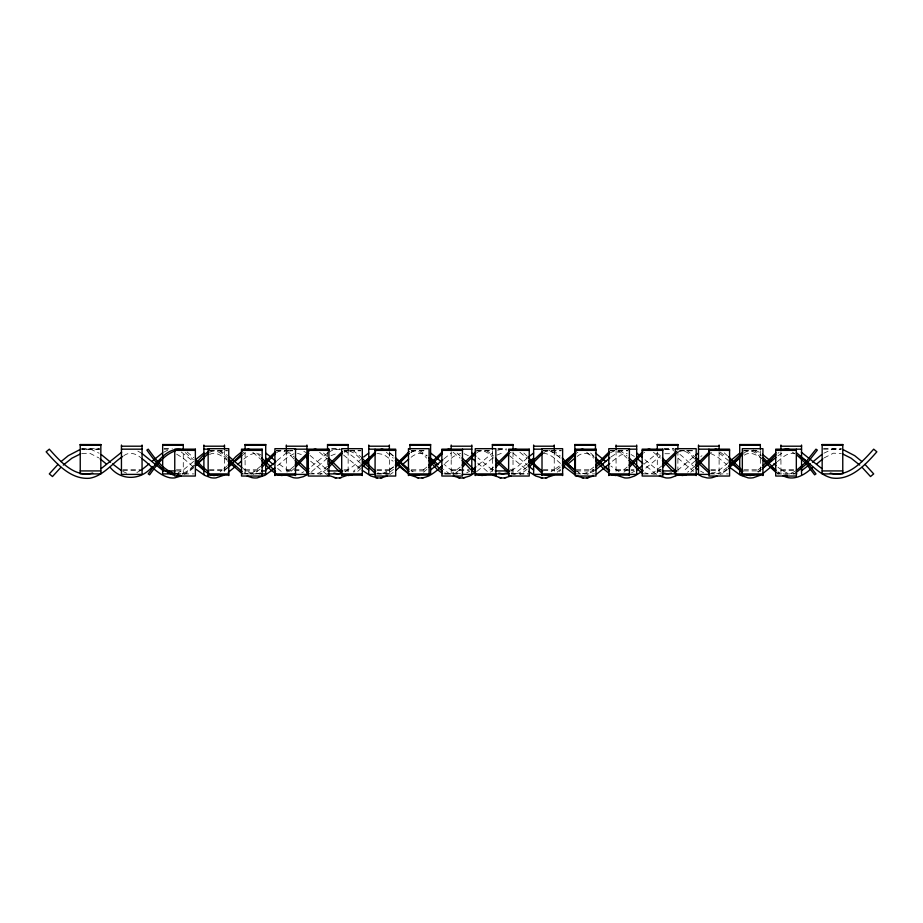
<?xml version="1.0" encoding="UTF-8"?>
<svg xmlns="http://www.w3.org/2000/svg" width="923" height="923" viewBox="0 0 923 923"><rect width="100%" height="100%" fill="white"/><g stroke="black" fill="none" stroke-linecap="round" stroke-linejoin="round"><path stroke-width="0.69" stroke-dasharray="4.62 3.46" d="M227.543 467.88L223.239 471.815M294.425 468.273L290.076 472.161M327.827 468.296L320.073 474.33M361.216 468.296L356.855 472.184M193.761 465.33C189.33 469.888 183.873 474.757 177.054 474.191M193.668 467.811L185.754 474.018M227.416 465.654L220.147 471.861M260.955 465.965L252.59 472.772L248.402 473.903L244.203 472.934M294.299 466.046L286.995 472.115M327.7 466.069L319.346 472.841L315.17 473.903L311.005 472.853M361.078 466.08L353.774 472.138M393.429 467.073L386.126 472.841L381.949 473.903L377.772 472.841M426.807 467.073L420.553 472.138M460.196 467.073L452.893 472.841L448.728 473.903L444.551 472.841M493.586 467.073L487.321 472.138M526.975 467.073L519.672 472.841L515.495 473.903L511.319 472.841M560.365 467.073L554.1 472.138M593.743 467.073L586.44 472.841L582.275 473.903L578.098 472.841M627.132 467.073L620.867 472.138M661.572 466.103L653.219 472.853L649.042 473.903L644.865 472.841M694.927 466.161L687.635 472.172M260.009 469.242L253.329 474.26M393.521 469.357L386.841 474.33M426.911 469.357L423.634 472.195M460.3 469.357L453.608 474.33M493.69 469.357L490.413 472.195M527.068 469.357L520.387 474.33M560.457 469.357L557.18 472.195M593.847 469.357L587.155 474.341M627.236 469.357L623.96 472.195M660.626 469.369L653.934 474.341M693.981 469.426L690.716 472.241M727.382 467.361L720.021 472.934L715.821 473.903L711.621 472.772M761.498 469.426L758.314 472.138M277.488 465.757L287.468 457.266L293.964 453.724M361.216 464.604L353.255 471.422M527.368 463.45L513.892 474.387M727.451 469.634L720.701 474.445M444.932 463.45L453.505 456.458L460.669 453.32M193.611 461.431L183.308 469.934L178.139 472.772M277.05 460.623L286.326 453.031L291.472 450.228M361.551 458.812L353.301 466.08L345.064 471.722M443.986 458.812L451.197 453.031M477.987 465.169L492.409 453.031M527.448 457.9L518.172 466.08L509.934 471.722M643.885 464.269L657.28 453.043L661.572 456.977M693.358 457.035L677.897 470.049M761.383 467.246L755.291 472.011M193.772 466.807L184.185 474.284M645.823 468.088L660.73 455.731M694.788 461.246L683.008 471.445M728.362 462.55C722.963 467.13 717.448 472.749 710.099 473.649M612.341 461.212L620.625 455.085L627.202 453.32M777.328 461.662C782.277 457.785 788.127 451.612 795.061 453.781M726.909 469.322L721.394 473.522M327.492 458.154L310.647 472.461M243.834 459.1C248.437 455.085 255.302 450.909 261.163 455.085M476.914 471.422L493.551 457.266M559.35 471.422L560.711 470.338M777.974 455.847L783.096 452.27M227.577 467.626L221.393 471.699M327.538 453.031L310.024 467.661M393.486 466.865L384.21 472.841L379.065 473.903M559.396 466.08L551.146 471.722M610.922 457L621.225 450.239M243.037 454.601L245.103 453.02M393.083 472.461L390.233 474.387M824.158 457.889L833.365 453.193L841.199 453.493M411.116 457.266C415.546 453.389 422.215 451.705 427.141 455.72M743.996 453.135C749.834 447.701 757.137 453.285 761.21 457.993M777.997 453.228L779.024 452.558M577.152 456.458C582.217 451.901 589.532 452.835 594.32 457.266M700.822 456.481L701.965 455.743M710.456 452.916L711.414 452.305M677.101 452.858C683.481 447.482 690.589 454.404 694.754 459.135M643.7 452.835L644.658 452.235M476.776 452.835C482.625 447.805 489.478 453.631 493.436 458.131M510.154 452.835L511.111 452.235M543.543 452.835C549.393 447.805 556.257 453.631 560.203 458.131M576.933 452.835L577.879 452.235M610.322 452.835L613.991 451.035M823.858 453.216L832.465 449.166L840.841 449.351M276.45 452.789C282.899 447.482 289.949 454.543 294.137 459.25M242.98 452.697L243.937 452.12M330.988 455.72L337.01 453.32M136.835 472.576L140.919 470.222M123.809 455.731C129.105 451.509 136.131 453.516 140.769 457.67M209.752 452.316C216.478 447.724 222.974 455.143 227.254 459.642M328.565 452.478C340.633 443.455 353.094 456.516 361.551 464.257M301.775 472.841L303.84 471.722M411.012 452.478L415.131 450.239M466.657 472.841L469.749 471.157M594.435 470.603C589.324 474.33 582.159 474.895 576.91 471.157M631.528 472.841L634.62 471.168M795.245 471.076C790.226 474.503 783.396 475.38 778.147 471.918M344.175 452.235L346.898 451.035M410.943 452.235C416.781 448.174 422.838 454.081 426.657 458.131M163.636 452.282L167.79 450.136M744.261 455.166C750.087 450.978 757.056 454.854 761.729 458.858M757.287 471.872L760.402 470.269M496.966 455.085L500.993 453.47L504.443 453.47M793.665 473.926L794.899 473.291M209.498 454.508C215.832 450.932 222.293 456.285 226.966 460.173M664.929 453.735L670.26 453.724M81.801 453.493L89.635 453.193L98.842 457.889M260.563 472.83C254.39 475.276 247.86 472.449 243.037 468.469M497.566 450.239L502.723 449.166L506.577 449.974M665.01 449.709C676.824 447.736 684.981 459.896 693.358 466.046M82.159 449.351L90.535 449.166L99.142 453.216M377.345 453.47L383.749 454.543L393.094 461.212M795.026 473.395C788.68 475.045 782.704 471.053 777.974 467.234M543.105 453.32C550.2 453.308 555.404 459.296 560.503 463.45M444.701 473.834L459.804 473.845M376.734 473.73L389.368 473.903M511.284 473.845L527.806 473.868M81.605 448.682L99.465 448.682M164.04 448.682L172.289 448.682M331.657 448.682L339.906 448.682M497.912 448.682L506.15 448.682M664.156 448.682L673.778 448.682M823.535 448.682L841.395 448.682M164.04 449.166L168.159 449.166M331.657 449.166L339.906 449.166M497.912 449.166L506.15 449.166M664.156 449.166L676.524 449.166M823.535 449.166L841.395 449.166M209.521 450.32L227.381 450.32M276.289 450.32L292.776 450.32M344.441 450.32L348.559 450.32M349.932 450.32L360.928 450.32M411.208 450.32L426.322 450.32M476.614 450.32L490.355 450.32M543.382 450.32L561.253 450.32M610.161 450.32L628.021 450.32M679.686 450.32L694.8 450.32M743.707 450.32L758.821 450.32M209.521 450.816L227.381 450.816M276.289 450.816L287.284 450.816M288.657 450.816L292.776 450.816M344.441 450.816L348.559 450.816M349.932 450.816L360.928 450.816M411.208 450.816L426.322 450.816M476.614 450.816L490.355 450.816M543.382 450.816L561.253 450.816M610.161 450.816L628.021 450.816M679.686 450.816L694.8 450.816M743.707 450.816L758.821 450.816M122.828 469.795L140.688 469.795M176.408 469.795L183.273 469.795M209.383 469.795L224.497 469.795M245.103 469.795L260.217 469.795M286.326 469.795L301.44 469.795M344.025 469.795L348.144 469.795M376.999 469.795L389.368 469.795M411.346 469.795L426.461 469.795M451.197 469.795L469.057 469.795M510.281 469.795L513.026 469.795M543.255 469.795L554.238 469.795M576.229 469.795L594.089 469.795M616.068 469.795L629.809 469.795M631.182 469.795L633.928 469.795M657.291 469.795L661.41 469.795M710.872 469.795L719.109 469.795M743.846 469.795L760.333 469.795M780.939 469.795L794.68 469.795M122.828 470.28L142.061 470.28M209.383 470.28L224.497 470.28M286.326 470.28L301.44 470.28M376.999 470.28L389.368 470.28M451.197 470.28L469.057 470.28M543.255 470.28L554.238 470.28M616.068 470.28L629.809 470.28M631.182 470.28L633.928 470.28M710.872 470.28L719.109 470.28M780.939 470.28L794.68 470.28M176.408 470.926L183.273 470.926M245.103 470.926L260.217 470.926M344.025 470.926L348.144 470.926M411.346 470.926L426.461 470.926M510.281 470.926L513.026 470.926M576.229 470.926L594.089 470.926M657.291 470.926L661.41 470.926M743.846 470.926L760.333 470.926M176.131 473.903L194.038 473.903M242.911 473.903L260.771 473.903M309.678 473.903L326.165 473.903M376.999 473.903L392.944 473.903M444.598 473.903L460.808 473.903M511.377 473.903L529.237 473.903M576.229 473.903L594.631 473.903M643.55 473.903L662.783 473.903M710.272 473.903L728.178 473.903M777.097 473.903L797.426 473.903M173.974 473.834L183.273 473.903L183.273 451.97M260.401 473.764L245.103 473.903L245.103 451.97M173.974 473.661L183.273 473.903M297.46 453.32L301.313 454.543M460.208 473.637C453.77 472.876 448.74 468.296 443.986 464.257M349.379 450.862L354.87 453.528L360.916 459.227M710.548 453.458L716.802 456.4L726.632 464.488M617.325 451.035L621.964 453.516L626.982 458.131M464.165 453.735L468.365 455.72M176.605 454.139L183.354 458.281L193.449 467.038M122.944 471.468L126.716 473.234M631.055 454.531L634.366 456.447M792.234 452.132L794.403 453.308M755.21 450.136L760.402 452.812M661.41 472.276L657.28 470.026L643.885 458.812M619.16 471.722L610.922 466.08M549.093 450.239L559.396 457M411.012 470.603L413.066 471.722M303.84 451.359L305.905 452.478M289.418 471.722L277.05 462.458M700.569 471.134L703.661 472.818M219.339 450.251L227.577 455.443M181.243 452.005L193.611 461.65M343.598 455.085L360.939 469.219M137.85 451.082L140.919 452.858M777.281 473.326L778.458 474.018M753.272 449.87L761.383 455.824M720.275 452.12L726.228 456.816M653.438 452.224L660.372 458.108M586.659 452.235L593.593 458.131M519.88 452.235L526.825 458.131M453.112 452.235L460.046 458.131M386.333 452.235L393.279 458.131M319.566 452.235L327.527 459.227M252.798 452.305L260.794 459.331M509.577 455.72L527.16 470.338M656.415 474.387L644.219 464.592M450.332 474.387L443.375 469.219M326.673 474.387L310.659 461.212M185.2 452.558L193.415 459.7M686.597 450.205L694.927 456.908M619.829 450.228L627.132 455.997M553.062 450.239L560.365 456.008M486.283 450.239L493.586 456.008M419.504 450.239L426.807 456.008M352.736 450.239L361.078 457M780.108 473.972L777.316 472.011M286.995 450.955L294.299 457.023M219.12 450.482L227.416 457.416M187.15 451.982L193.761 457.739M719.098 452.974L728.362 460.519M513.026 453.031L527.448 465.169M492.409 470.038L477.987 457.9M389.368 453.031L393.486 456.204M310.024 455.42L326.511 469.253M677.955 458.143L693.404 471.388M487.309 471.422L476.799 462.319M281.215 471.422L277.177 468.088M724.22 452.824L727.382 455.72M590.616 453.031L593.743 456.008M523.837 453.031L526.975 456.008M457.07 453.031L460.196 456.008M390.291 453.031L393.429 456.008M323.523 453.043L327.7 457M256.779 453.135L260.955 457.104M780.939 451.659L780.939 474.353M760.333 450.689L760.333 472.276M719.109 451.659L719.109 474.353M677.897 450.689L677.897 472.276M657.291 451.97L657.291 473.903M616.068 450.516L616.068 472.391M554.238 450.516L554.238 472.391M513.026 451.97L513.026 473.903M492.409 450.689L492.409 472.276M451.197 451.659L451.197 474.353M389.368 451.659L389.368 474.353M348.144 450.689L348.144 472.276M327.538 451.97L327.538 469.68M286.326 450.516L286.326 472.391M224.497 450.516L224.497 472.391M99.511 449.201L81.651 449.201L99.465 449.166"/><path stroke-width="1.38" d="M333.099 462.631L342.26 453.516M466.646 462.642L475.806 453.528M533.413 462.642L542.574 453.528M666.971 462.665L676.132 453.551M332.049 463.796L328.888 467.211M465.596 463.796L462.435 467.211M532.375 463.796L529.214 467.211M665.921 463.831L662.76 467.234M807.071 463.231L817.34 450.089L815.978 449.166L805.179 462.85L796.399 470.453M261.786 465.054L275.539 451.589M295.129 465.146L308.917 451.624M328.53 465.157L331.034 462.435M331.876 461.535L342.306 451.635M361.92 465.169L375.684 451.635M395.298 465.169L409.074 451.635M428.687 465.169L442.463 451.635M462.077 465.169L464.581 462.446M465.411 461.535L475.853 451.635M495.466 465.169L509.231 451.635M528.014 466.08L531.36 462.446M532.19 461.535L542.62 451.635M562.234 465.169L576.01 451.635M595.623 465.169L609.399 451.635M629.013 465.18L642.777 451.647M662.402 465.192L664.906 462.469M676.178 471.422L665.748 461.512L676.178 451.659M695.757 465.261L709.533 451.716M228.246 464.754L235.792 456.677L242.091 451.485M195.434 463.623L202.841 455.824L208.921 451.059M728.432 466.392L743.038 451.947M262.144 467.107L275.492 453.481M295.498 467.188L308.859 453.516M362.278 467.211L375.638 453.528M395.667 467.211L409.027 453.528M429.045 467.211L442.417 453.528M495.824 467.211L509.184 453.528M562.603 467.211L575.964 453.528M595.981 467.211L609.353 453.528M629.371 467.223L642.731 453.528M195.803 465.654L208.829 452.905M228.604 466.796L242.011 453.366M696.115 467.303L709.487 453.62M58.022 464.384L49.311 473.903L52.484 476.545L60.918 467.315M763.009 465.55L775.989 452.801M763.586 467.384L775.955 454.797M806.379 463.992L796.111 472.599M728.535 468.607L743.027 453.862M61.01 461.627L68.267 455.685L79.343 449.916M195.076 465.654L196.368 464.488M237.546 464.569L241.364 461.188M402.428 464.604L408.727 459.123M567.299 464.604L574.81 458.166M609.803 463.45L596.327 474.387M732.135 464.719L739.646 458.281M362.497 463.45L369.904 457.266M442.359 465.769C436.429 470.926 430.176 476.879 422.03 477.906M63.26 465.077L71.902 458.2L80.601 453.839M776.058 462.769L762.64 473.718M154.972 464.2L157.533 461.962M229.642 466.046L231.696 464.234M229.642 457.035L234.788 461.569L242.011 455.397M399.671 461.535L408.947 453.828M442.948 459.723L430.591 470.038M564.541 461.535L574.856 453.031M609.884 457.912L595.462 470.038M729.389 461.65L739.692 453.147M195.676 459.619L203.902 452.974M234.95 466.9L228.212 472.426M399.832 466.923L395.84 470.338M528.637 462.319L533.586 458.166M563.388 468.088L564.703 466.923M149.145 463.819L141.946 469.634M198.918 462.215L203.856 458.096M775.92 457.45L762.467 468.722M152.387 466.496C141.542 480.375 121.398 481.264 110.172 467.326M812.436 462.215L821.735 454.554M816.67 463.992L822.924 458.8M152.249 461.119L162.598 452.812M274.869 468.076L265.109 475.241L257.159 477.906A17.156 17.156 0 0 1 251.979 477.653L247.214 476.037M811.536 468.434L812.828 467.326M158.791 460.877L160.048 459.839M810.394 463.957L801.314 470.88M810.232 469.519C803.056 476.026 792.269 481.16 783.016 475.657M697.257 459.158L698.469 458.189M101.265 468.526L121.686 452.201M641.785 471.422L643.146 470.349M265.72 470.026L276.023 461.535L270.866 457M306.932 470.038L308.986 468.457M363.604 457L368.762 453.031M471.803 470.038L475.922 466.865M528.475 457L533.632 453.031M636.674 470.038L641.831 466.08M695.423 455.443L698.515 453.066M475.518 472.461L469.703 476.026L463.242 477.906M640.389 472.472L634.574 476.026L629.809 477.653A17.133 17.133 0 0 1 624.629 477.906L616.668 475.253M122.701 456.435C111.787 463.715 103.341 475.806 89.739 478.241C71.313 479.856 57.226 464.396 46.15 451.809L49.311 449.166C60.133 461.223 74.694 478.068 92.704 473.084M307.797 474.387L303.286 476.695L298.371 477.906A17.133 17.133 0 0 1 293.191 477.653L286.926 475.253M223.897 475.218L215.947 477.895A17.133 17.133 0 0 1 210.779 477.664L204.514 475.299L196.091 469.322M347.544 475.253L339.595 477.906M553.638 475.253L545.678 477.906M677.297 475.264L671.021 477.653A17.156 17.156 0 0 1 665.841 477.906L659.391 476.014M759.698 475.449L753.387 477.71A17.364 17.364 0 0 1 748.218 477.883L740.281 475.149L730.543 467.961M780.373 450.159L787.157 448.878L790.642 449.813M181.22 475.933L174.782 477.883A17.364 17.364 0 0 1 169.613 477.71C158.283 475.08 150.818 465.342 141.957 458.581M387.256 476.026L380.807 477.906M510.915 476.026L504.466 477.906M593.351 476.026L586.901 477.906M716.986 476.072L712.221 477.664A17.133 17.133 0 0 1 707.053 477.895L702.149 476.672L696.207 473.418M753.872 474.745L750.33 475.541L746.649 475.045M285.495 474.826L281.792 475.53L278.088 474.86M352.274 474.837L348.559 475.53L344.856 474.837M419.042 474.837L415.338 475.53L411.623 474.837M485.821 474.837L482.106 475.53L478.402 474.837M552.589 474.837L548.885 475.53L545.17 474.837M619.368 474.837L615.653 475.53L611.949 474.837M175.162 450.92C163.763 454.854 156.391 465.457 149.607 474.826L148.245 473.903C156.518 462.977 167.928 445.105 183.85 450.159M686.124 474.86L682.42 475.53L678.717 474.826M712.671 450.02L715.821 449.166L718.613 449.813M217.574 475.045L213.894 475.541L210.34 474.745M579.482 449.882L582.275 449.166L585.055 449.882M646.262 449.882L649.042 449.166L651.823 449.87M379.168 449.882L381.949 449.166L384.729 449.882M445.936 449.882L448.728 449.166L451.509 449.882M512.715 449.882L515.495 449.166L518.276 449.882M312.389 449.87L315.17 449.166L317.962 449.882M245.599 449.813L248.402 449.166L251.541 450.02M341.706 473.107L337.841 473.903L333.976 473.107M506.577 473.107L502.723 473.903L498.858 473.107M671.459 473.107L667.594 473.903L663.729 473.107M180.746 475.76L176.87 475.83M787.342 475.83L783.477 475.76M80.232 444.563L100.838 444.563M162.667 444.563L183.273 444.563M245.103 444.563L265.709 444.563M327.538 444.563L348.144 444.563M409.974 444.563L430.591 444.563M492.409 444.563L513.026 444.563M574.856 444.563L595.462 444.563M657.291 444.563L677.897 444.563M739.727 444.563L760.333 444.563M822.162 444.563L842.768 444.563M80.232 445.059L100.838 445.059M162.667 445.059L183.273 445.059M245.103 445.059L265.709 445.059M327.538 445.059L348.144 445.059M409.974 445.059L430.591 445.059M492.409 445.059L513.026 445.059M574.856 445.059L595.462 445.059M657.291 445.059L677.897 445.059M739.727 445.059L760.333 445.059M822.162 445.059L842.768 445.059M121.444 446.201L142.061 446.201M203.891 446.201L224.497 446.201M286.326 446.201L306.932 446.201M368.762 446.201L389.368 446.201M451.197 446.201L471.803 446.201M533.632 446.201L554.238 446.201M616.068 446.201L636.674 446.201M698.503 446.201L719.109 446.201M780.939 446.201L801.556 446.201M121.444 449.166L142.061 449.166M203.891 449.166L209.383 449.166M294.564 449.166L306.932 449.166M368.762 449.166L395.69 449.166L395.69 476.037L375.084 476.037L375.084 449.166M471.803 449.166L441.852 449.166L441.852 476.037L462.458 476.037L462.458 449.166M533.632 449.166L541.87 449.166M628.436 449.166L636.674 449.166M698.503 449.166L729.562 449.166L729.562 476.037L708.945 476.037L708.945 449.166M801.556 449.166L775.724 449.166L775.724 476.037L796.33 476.037L796.33 449.166M174.759 450.366L195.364 450.366M241.526 450.366L262.144 450.366M308.305 450.366L328.911 450.366M375.084 450.366L395.69 450.366M441.852 450.366L462.458 450.366M508.631 450.366L529.237 450.366M575.398 450.366L596.004 450.366M642.177 450.366L662.783 450.366M708.945 450.366L729.562 450.366M775.724 450.366L796.33 450.366M80.232 470.926L100.838 470.926M162.667 470.926L175.035 470.926M261.59 470.926L265.709 470.926M327.538 470.926L342.652 470.926M495.166 470.926L508.896 470.926M662.783 470.926L676.524 470.926M822.162 470.926L842.768 470.926M175.035 473.903L162.667 473.903L162.667 458.293M208.148 473.903L228.754 473.903M261.59 473.903L265.709 473.903L265.709 444.528M274.916 473.903L295.533 473.903M327.538 473.903L362.301 473.903M408.462 473.903L429.08 473.903M475.241 473.903L508.896 473.903M542.009 473.903L562.626 473.903M608.788 473.903L629.394 473.903M662.783 473.903L696.173 473.903M762.94 473.903L739.727 473.903L739.727 444.528M294.564 474.399L306.932 474.399L306.932 471.791M375.626 474.399L368.762 474.399L368.762 467.303M462.192 474.399L471.803 474.399L471.803 455.87M541.87 474.399L533.632 474.399L533.632 464.246M628.436 474.399L636.674 474.399L636.674 445.036M709.499 474.399L698.503 474.399L698.503 463.727M208.148 475.091L228.754 475.091M274.916 475.091L295.533 475.091M341.695 475.091L362.301 475.091M408.462 475.091L429.08 475.091M475.241 475.091L495.847 475.091M542.009 475.091L562.626 475.091M608.788 475.091L629.394 475.091M675.555 475.091L696.173 475.091M742.334 475.091L762.94 475.091M576.956 476.026L583.405 477.906M528.521 471.422L535.744 476.026L542.193 477.906M493.02 475.253L500.97 477.906M453.297 476.026L459.758 477.906M410.573 475.253L418.534 477.906M362.289 470.338L370.861 476.026L377.322 477.906M328.138 475.253L336.099 477.906M167.79 472.945L171.678 473.661M174.735 473.568C162.886 469.795 155.249 458.812 148.245 449.166L146.872 450.089C154.083 460.104 162.067 471.33 174.32 475.333M842.399 453.839L851.098 458.2L859.74 465.077M830.296 473.084C848.306 478.068 862.867 461.223 873.689 449.166L876.85 451.809C865.532 464.684 850.568 481.056 831.565 477.918C818.863 474.676 810.786 463.45 800.299 456.435M843.657 449.916L854.733 455.685L861.99 461.627M209.209 474.237L203.775 470.384L195.48 461.892M575.456 475.253L563.076 465.769M208.921 472.011L202.841 467.246L195.434 459.458M242.357 473.857L231.431 464.188M275.758 473.753L270.231 469.426L261.82 460.45M309.124 473.73L298.291 463.831M642.996 473.707L637.47 469.346L629.048 460.335M609.607 473.718L604.08 469.346L595.658 460.335M509.45 473.718L498.616 463.796M476.06 473.718L470.534 469.357L462.111 460.346M442.671 473.718L437.144 469.357L428.722 460.346M409.293 473.718L403.755 469.357L395.332 460.346M342.514 473.718L336.987 469.357L328.565 460.346M676.386 473.695L670.859 469.322L662.437 460.312M242.091 471.595L232.434 462.827M709.741 473.637L698.907 463.692M409.108 474.387L395.632 463.45M275.539 471.48L261.786 458.016M308.917 471.445L295.129 457.935M642.777 471.434L629.013 457.9M609.399 471.434L595.623 457.9M576.01 471.434L566.41 462.446M542.62 471.445L536.367 466.08L528.014 457M509.231 471.445L499.643 462.446M475.853 471.445L462.077 457.9M442.463 471.445L428.687 457.9M409.074 471.445L395.298 457.9M375.684 471.445L366.085 462.446M342.306 471.445L328.53 457.912M709.533 471.353L695.757 457.82M801.314 452.201L821.735 468.526M121.686 470.88L112.606 463.957M743.038 471.122L728.432 456.677M575.087 473.003L565.395 463.796M541.697 473.003L528.879 460.346M374.773 473.003L365.07 463.808M776.116 472.564L766.321 463.427M762.467 454.347L770.751 461.119M162.598 470.269L141.946 453.447M796.572 454.751L805.987 463.554L814.617 474.826L815.978 473.903L805.179 460.219L796.399 452.616M239.992 471.445L241.388 472.484M742.08 472.645L729.32 460M775.989 470.28L763.009 457.52M203.902 470.095L195.676 463.461M636.674 453.031L641.831 456.989M595.462 453.031L605.765 461.535M574.856 470.038L566.607 463.358M529.514 466.865L533.632 470.038M471.803 453.031L475.922 456.204M430.591 453.031L435.737 457M408.947 469.242L395.552 457.9M363.604 466.08L368.762 470.038M265.72 453.043L269.839 456.216M242.011 467.684L234.788 461.569M739.692 469.934L729.389 461.431M695.423 467.626L698.515 470.015M100.076 458.8L106.33 463.992M636.72 458.154L642.939 463.438M595.508 458.154L599.189 461.212M471.849 458.166L475.53 461.212M430.637 458.166L433.072 460.139M306.978 458.166L308.19 459.123M265.755 458.166L266.966 459.135M101.265 454.554L110.564 462.215M609.595 470.338L605.603 466.923M774.593 469.876L771.928 467.638M764.209 460.877L765.467 461.962M268.201 460.15L273.266 464.615M773.855 463.819L775.92 465.63M434.318 461.212L438.137 464.604M228.212 461.246L229.481 462.342M440.733 466.923L442.048 468.088M436.764 457.9L440.894 461.535M600.446 462.308L603.007 464.604M234.627 466.957L232.031 464.638M862.082 467.315L870.516 476.545L873.689 473.903L864.978 464.384M763.24 460.104L765.282 462.308M228.246 458.316L231.592 461.927M662.402 457.877L665.748 461.512M562.234 457.9L565.58 461.535M495.466 457.9L498.801 461.535M361.92 457.912L365.254 461.535M228.281 460.762L230.381 463.046M695.792 460.242L697.869 462.538M495.501 460.346L497.578 462.642M295.164 460.369L297.252 462.665M563.307 461.488L564.345 462.642M362.993 461.488L364.031 462.642M842.768 444.528L842.768 473.903L822.162 473.903L822.162 444.528M801.556 445.036L801.556 467.811M801.556 468.065L801.556 474.399M780.939 445.036L780.939 450.332M762.94 475.576L762.94 448.682L742.334 448.682L742.334 475.576M760.333 444.528L760.333 449.178M719.109 445.036L719.109 450.332M698.503 445.036L698.503 461.488M696.173 475.576L696.173 448.682L675.555 448.682L675.555 475.576M677.897 444.528L677.897 449.178M657.291 444.528L657.291 450.297M629.394 475.576L629.394 448.682L608.788 448.682L608.788 475.576M616.068 445.036L616.068 449.374M595.462 444.528L595.462 450.297M574.856 444.528L574.856 453.193M574.856 454.278L574.856 471.411M574.856 471.918L574.856 473.903M562.626 475.576L562.626 448.682L542.009 448.682L542.009 475.576M554.238 445.036L554.238 449.374M533.632 445.036L533.632 463.727M513.026 444.528L513.026 450.297M495.847 475.576L495.847 448.682L475.241 448.682L475.241 475.576M492.409 444.528L492.409 449.178M471.803 445.036L471.803 454.162M451.197 445.036L451.197 450.332M430.591 444.528L430.591 461.108M430.591 463.265L430.591 473.903M429.08 475.576L429.08 448.682L408.462 448.682L408.462 475.576M409.974 444.528L409.974 449.178M389.368 445.036L389.368 450.332M368.762 445.036L368.762 465.977M362.301 475.576L362.301 448.682L341.695 448.682L341.695 475.576M348.144 444.528L348.144 449.178M327.538 444.528L327.538 450.297M306.932 445.036L306.932 471.111M295.533 475.576L295.533 448.682L274.916 448.682L274.916 475.576M286.326 445.036L286.326 449.374M245.103 444.528L245.103 450.297M228.754 475.576L228.754 448.682L208.148 448.682L208.148 475.576M224.497 445.036L224.497 449.374M203.891 445.036L203.891 455.87M203.891 456.654L203.891 474.399M183.273 444.528L183.273 450.297M162.667 444.528L162.667 457.612M142.061 445.036L142.061 474.399L121.444 474.399L121.444 445.036M100.838 444.528L100.838 473.903L80.232 473.903L80.232 444.528M341.279 477.653A17.145 17.145 0 0 1 334.403 477.653M423.715 477.653A17.133 17.133 0 0 1 416.838 477.653M506.15 477.653A17.133 17.133 0 0 1 499.274 477.653M588.586 477.653A17.133 17.133 0 0 1 581.709 477.653M382.491 477.653A17.133 17.133 0 0 1 375.626 477.653M464.927 477.653A17.133 17.133 0 0 1 458.062 477.653M547.374 477.653A17.133 17.133 0 0 1 540.497 477.653M195.364 449.166L174.759 449.166L174.759 476.037L195.364 476.037L195.364 449.166M262.144 449.166L241.526 449.166L241.526 476.037L262.144 476.037L262.144 449.166M328.911 449.166L308.305 449.166L308.305 476.037L328.911 476.037L328.911 449.166M529.237 449.166L508.631 449.166L508.631 476.037L529.237 476.037L529.237 449.166M596.004 449.166L575.398 449.166L575.398 476.037L596.004 476.037L596.004 449.166M662.783 449.166L642.177 449.166L642.177 476.037L662.783 476.037L662.783 449.166"/></g></svg>
